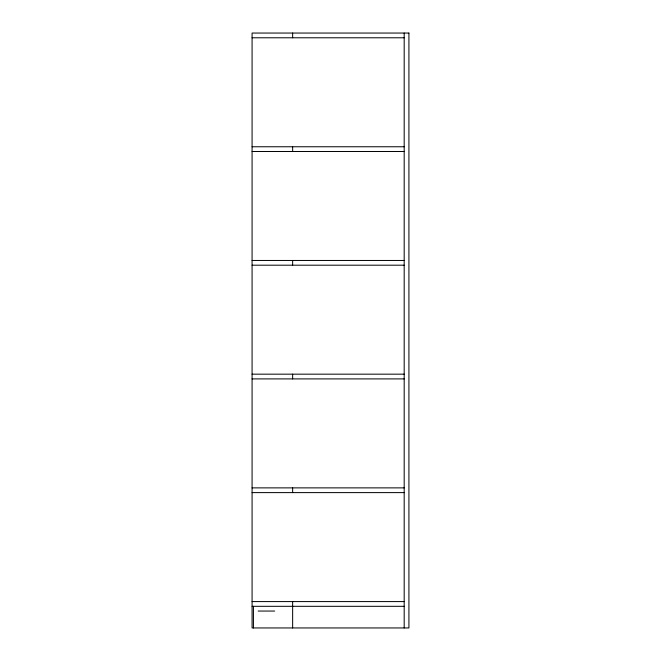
<?xml version="1.0" encoding="UTF-8"?>
<svg xmlns="http://www.w3.org/2000/svg" width="661" height="661" viewBox="0 0 661 661"><rect width="100%" height="100%" fill="white"/><g stroke="black" fill="none" stroke-linecap="round" stroke-linejoin="round"><path stroke-width="0.99" d="M252.081 37.784L404.185 37.784M252.081 146.759L404.185 146.759M252.081 151.493L404.185 151.493M252.081 260.467L404.185 260.467M252.081 265.193L404.185 265.193M252.081 374.167L404.185 374.167M252.081 378.902L404.185 378.902M252.081 487.876L404.185 487.876M252.081 492.61L404.185 492.61M252.081 601.584L404.185 601.584M252.081 606.319L404.185 606.319M258.162 611.053L274.67 611.053M404.185 33.05L404.185 627.95M292.641 33.05L292.641 37.784M292.641 146.759L292.641 151.493M292.641 260.467L292.641 265.193M292.641 374.167L292.641 378.902M292.641 487.876L292.641 492.61M292.641 601.584L292.641 627.95M253.436 606.319L253.436 627.95M408.919 33.05L252.081 33.05L252.081 627.95L408.919 627.95L408.919 33.05"/></g></svg>
